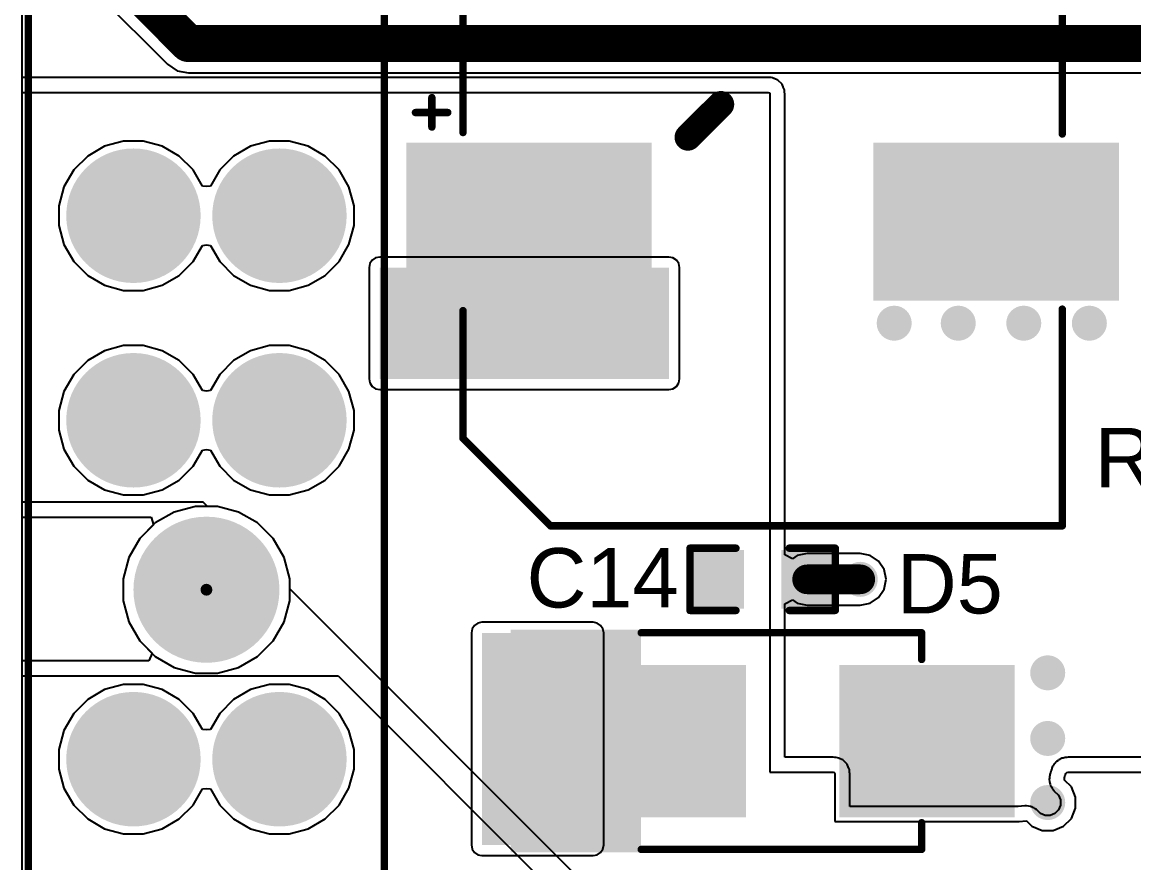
# Model space of a CAD drawing. Header units: millimetres. Extents: x 0.2 to 61.8, y 0.1 to 56.6.
# Drawn here: x 0.15 to 19.19, y 11.86 to 26.25 of the extents above; entities that cross this region are included whole.
import ezdxf

# ---------------------------------------------------------------- set-up
doc = ezdxf.new("R2010")
doc.units = ezdxf.units.MM
for name, color, linetype in [('BottomLayer', 5, 'Continuous'), ('BottomSolder', 6, 'Continuous'), ('MultiLayer', 9, 'Continuous'), ('PadHoleLayer', 156, 'Continuous'), ('TopLayer', 1, 'Continuous'), ('TopOverlay', 2, 'Continuous'), ('TopPaste', 8, 'Continuous'), ('TopSolder', 216, 'Continuous'), ('ViaHoleLayer', 16, 'Continuous')]:
    doc.layers.add(name, color=color, linetype=linetype)
doc.styles.add('Arial', font='', dxfattribs={"height": 0.2})
doc.styles.get('Arial').set_extended_font_data('Arial')

# ---------------------------------------------------------------- blocks, each defined once
blk = doc.blocks.new('178_6165_0002_37')
at = {"layer": 'BottomLayer'}
blk.add_hatch(color=5, dxfattribs=at).paths.add_polyline_path([(-7.5, 2.35), (-5.3, 2.35), (-5.3, 0.15), (-7.5, 0.15)])
h = blk.add_hatch(color=5, dxfattribs=at)
edge = h.paths.add_edge_path()
edge.add_arc((-2.9, 1.25), 1.1, 0, 360)
h = blk.add_hatch(color=5, dxfattribs=at)
edge = h.paths.add_edge_path()
edge.add_arc((2.9, 1.25), 1.1, 0, 360)
h = blk.add_hatch(color=5, dxfattribs=at)
edge = h.paths.add_edge_path()
edge.add_arc((6.4, 1.25), 1.1, 0, 360)
h = blk.add_hatch(color=5, dxfattribs=at)
edge = h.paths.add_edge_path()
edge.add_arc((-6.4, -1.25), 1.1, 0, 360)
h = blk.add_hatch(color=5, dxfattribs=at)
edge = h.paths.add_edge_path()
edge.add_arc((-2.9, -1.25), 1.1, 0, 360)
h = blk.add_hatch(color=5, dxfattribs=at)
edge = h.paths.add_edge_path()
edge.add_arc((2.9, -1.25), 1.1, 0, 360)
h = blk.add_hatch(color=5, dxfattribs=at)
edge = h.paths.add_edge_path()
edge.add_arc((6.4, -1.25), 1.1, 0, 360)
at = {"layer": 'BottomSolder'}
blk.add_hatch(color=6, dxfattribs=at).paths.add_polyline_path([(-7.551, 2.401), (-5.249, 2.401), (-5.249, 0.099), (-7.551, 0.099)])
h = blk.add_hatch(color=6, dxfattribs=at)
edge = h.paths.add_edge_path()
edge.add_arc((-2.9, 1.25), 1.151, 0, 360)
h = blk.add_hatch(color=6, dxfattribs=at)
edge = h.paths.add_edge_path()
edge.add_arc((2.9, 1.25), 1.151, 0, 360)
h = blk.add_hatch(color=6, dxfattribs=at)
edge = h.paths.add_edge_path()
edge.add_arc((6.4, 1.25), 1.151, 0, 360)
h = blk.add_hatch(color=6, dxfattribs=at)
edge = h.paths.add_edge_path()
edge.add_arc((0, 0), 0.102, 0, 360)
h = blk.add_hatch(color=6, dxfattribs=at)
edge = h.paths.add_edge_path()
edge.add_arc((-6.4, -1.25), 1.151, 0, 360)
h = blk.add_hatch(color=6, dxfattribs=at)
edge = h.paths.add_edge_path()
edge.add_arc((-2.9, -1.25), 1.151, 0, 360)
h = blk.add_hatch(color=6, dxfattribs=at)
edge = h.paths.add_edge_path()
edge.add_arc((2.9, -1.25), 1.151, 0, 360)
h = blk.add_hatch(color=6, dxfattribs=at)
edge = h.paths.add_edge_path()
edge.add_arc((6.4, -1.25), 1.151, 0, 360)
at = {"layer": 'MultiLayer'}
blk.add_hatch(color=9, dxfattribs=at).paths.add_polyline_path([(-7.5, 2.35), (-5.3, 2.35), (-5.3, 0.15), (-7.5, 0.15)])
h = blk.add_hatch(color=9, dxfattribs=at)
edge = h.paths.add_edge_path()
edge.add_arc((-2.9, 1.25), 1.1, 0, 360)
h = blk.add_hatch(color=9, dxfattribs=at)
edge = h.paths.add_edge_path()
edge.add_arc((2.9, 1.25), 1.1, 0, 360)
h = blk.add_hatch(color=9, dxfattribs=at)
edge = h.paths.add_edge_path()
edge.add_arc((6.4, 1.25), 1.1, 0, 360)
h = blk.add_hatch(color=9, dxfattribs=at)
edge = h.paths.add_edge_path()
edge.add_arc((-6.4, -1.25), 1.1, 0, 360)
h = blk.add_hatch(color=9, dxfattribs=at)
edge = h.paths.add_edge_path()
edge.add_arc((-2.9, -1.25), 1.1, 0, 360)
h = blk.add_hatch(color=9, dxfattribs=at)
edge = h.paths.add_edge_path()
edge.add_arc((2.9, -1.25), 1.1, 0, 360)
h = blk.add_hatch(color=9, dxfattribs=at)
edge = h.paths.add_edge_path()
edge.add_arc((6.4, -1.25), 1.1, 0, 360)
at = {"layer": 'PadHoleLayer'}
h = blk.add_hatch(color=156, dxfattribs=at)
edge = h.paths.add_edge_path()
edge.add_arc((-6.4, 1.25), 0.75, 0, 360)
h = blk.add_hatch(color=156, dxfattribs=at)
edge = h.paths.add_edge_path()
edge.add_arc((-2.9, 1.25), 0.75, 0, 360)
h = blk.add_hatch(color=156, dxfattribs=at)
edge = h.paths.add_edge_path()
edge.add_arc((2.9, 1.25), 0.75, 0, 360)
h = blk.add_hatch(color=156, dxfattribs=at)
edge = h.paths.add_edge_path()
edge.add_arc((6.4, 1.25), 0.75, 0, 360)
h = blk.add_hatch(color=156, dxfattribs=at)
edge = h.paths.add_edge_path()
edge.add_arc((0, 0), 1.25, 0, 360)
h = blk.add_hatch(color=156, dxfattribs=at)
edge = h.paths.add_edge_path()
edge.add_arc((-6.4, -1.25), 0.75, 0, 360)
h = blk.add_hatch(color=156, dxfattribs=at)
edge = h.paths.add_edge_path()
edge.add_arc((-2.9, -1.25), 0.75, 0, 360)
h = blk.add_hatch(color=156, dxfattribs=at)
edge = h.paths.add_edge_path()
edge.add_arc((2.9, -1.25), 0.75, 0, 360)
h = blk.add_hatch(color=156, dxfattribs=at)
edge = h.paths.add_edge_path()
edge.add_arc((6.4, -1.25), 0.75, 0, 360)
at = {"layer": 'TopLayer'}
blk.add_hatch(color=1, dxfattribs=at).paths.add_polyline_path([(-7.5, 2.35), (-5.3, 2.35), (-5.3, 0.15), (-7.5, 0.15)])
h = blk.add_hatch(color=1, dxfattribs=at)
edge = h.paths.add_edge_path()
edge.add_arc((-2.9, 1.25), 1.1, 0, 360)
h = blk.add_hatch(color=1, dxfattribs=at)
edge = h.paths.add_edge_path()
edge.add_arc((2.9, 1.25), 1.1, 0, 360)
h = blk.add_hatch(color=1, dxfattribs=at)
edge = h.paths.add_edge_path()
edge.add_arc((6.4, 1.25), 1.1, 0, 360)
h = blk.add_hatch(color=1, dxfattribs=at)
edge = h.paths.add_edge_path()
edge.add_arc((-6.4, -1.25), 1.1, 0, 360)
h = blk.add_hatch(color=1, dxfattribs=at)
edge = h.paths.add_edge_path()
edge.add_arc((-2.9, -1.25), 1.1, 0, 360)
h = blk.add_hatch(color=1, dxfattribs=at)
edge = h.paths.add_edge_path()
edge.add_arc((2.9, -1.25), 1.1, 0, 360)
h = blk.add_hatch(color=1, dxfattribs=at)
edge = h.paths.add_edge_path()
edge.add_arc((6.4, -1.25), 1.1, 0, 360)
at = {"layer": 'TopSolder'}
blk.add_hatch(color=216, dxfattribs=at).paths.add_polyline_path([(-7.551, 2.401), (-5.249, 2.401), (-5.249, 0.099), (-7.551, 0.099)])
h = blk.add_hatch(color=216, dxfattribs=at)
edge = h.paths.add_edge_path()
edge.add_arc((-2.9, 1.25), 1.151, 0, 360)
h = blk.add_hatch(color=216, dxfattribs=at)
edge = h.paths.add_edge_path()
edge.add_arc((2.9, 1.25), 1.151, 0, 360)
h = blk.add_hatch(color=216, dxfattribs=at)
edge = h.paths.add_edge_path()
edge.add_arc((6.4, 1.25), 1.151, 0, 360)
h = blk.add_hatch(color=216, dxfattribs=at)
edge = h.paths.add_edge_path()
edge.add_arc((0, 0), 0.102, 0, 360)
h = blk.add_hatch(color=216, dxfattribs=at)
edge = h.paths.add_edge_path()
edge.add_arc((-6.4, -1.25), 1.151, 0, 360)
h = blk.add_hatch(color=216, dxfattribs=at)
edge = h.paths.add_edge_path()
edge.add_arc((-2.9, -1.25), 1.151, 0, 360)
h = blk.add_hatch(color=216, dxfattribs=at)
edge = h.paths.add_edge_path()
edge.add_arc((2.9, -1.25), 1.151, 0, 360)
h = blk.add_hatch(color=216, dxfattribs=at)
edge = h.paths.add_edge_path()
edge.add_arc((6.4, -1.25), 1.151, 0, 360)
at = {"layer": 'TopOverlay', "const_width": 0.127}
for points in [[(-10.033, 3.048), (-10.033, -3.048)], [(-10.033, 3.048), (10.033, 3.048)], [(10.033, 3.048), (10.033, -3.048)], [(-10.033, -3.048), (10.033, -3.048)]]:
    blk.add_lwpolyline(points, dxfattribs=at)
at = {"layer": 'TopOverlay', "const_width": 0.0635}
for points in [[(-10.065, 3.048, 1), (-10.001, 3.048, 1)], [(-10.065, 3.048, 1), (-10.001, 3.048, 1)], [(10.001, 3.048, 1), (10.065, 3.048, 1)], [(10.001, 3.048, 1), (10.065, 3.048, 1)], [(-10.065, -3.048, 1), (-10.001, -3.048, 1)], [(-10.065, -3.048, 1), (-10.001, -3.048, 1)], [(10.001, -3.048, 1), (10.065, -3.048, 1)], [(10.001, -3.048, 1), (10.065, -3.048, 1)]]:
    blk.add_lwpolyline(points, format="xyb", close=True, dxfattribs=at)
at = {"layer": 'TopOverlay'}
blk.add_text('1', height=0.8, dxfattribs=at).set_placement((-8.128, 1.041))
blk = doc.blocks.new('SMB__42')
at = {"layer": 'TopLayer'}
for points in [[(-3.7, -1.2), (-3.7, 1.2), (-0.9, 1.2), (-0.9, -1.2)], [(0.9, -1.2), (0.9, 1.2), (3.7, 1.2), (3.7, -1.2)]]:
    blk.add_hatch(color=1, dxfattribs=at).paths.add_polyline_path(points)
at = {"layer": 'TopOverlay'}
for points in [[(2.593, 1.245), (4.828, 1.245), (4.828, 1.905), (2.593, 1.905)], [(3.736, -1.651), (4.828, -1.651), (4.828, 1.346), (3.736, 1.346)], [(2.593, -1.905), (4.828, -1.905), (4.828, -1.245), (2.593, -1.245)]]:
    blk.add_hatch(color=2, dxfattribs=at).paths.add_polyline_path(points)
at = {"layer": 'TopPaste'}
for points in [[(-3.7, -1.2), (-3.7, 1.2), (-0.9, 1.2), (-0.9, -1.2)], [(0.9, -1.2), (0.9, 1.2), (3.7, 1.2), (3.7, -1.2)]]:
    blk.add_hatch(color=8, dxfattribs=at).paths.add_polyline_path(points)
at = {"layer": 'TopSolder'}
for points in [[(-3.802, -1.302), (-3.802, 1.302), (-0.798, 1.302), (-0.798, -1.302)], [(0.798, -1.302), (0.798, 1.302), (3.802, 1.302), (3.802, -1.302)]]:
    blk.add_hatch(color=216, dxfattribs=at).paths.add_polyline_path(points)
at = {"layer": 'TopOverlay', "const_width": 0.127}
for points in [[(-2.21, 1.854), (-2.21, 1.397)], [(2.591, 1.854), (-2.21, 1.854)], [(-2.21, -1.397), (-2.21, -1.854)], [(2.591, -1.854), (-2.21, -1.854)]]:
    blk.add_lwpolyline(points, dxfattribs=at)
at = {"layer": 'TopOverlay', "const_width": 0.0635}
for points in [[(-2.242, 1.854, 1), (-2.178, 1.854, 1)], [(-2.242, 1.854, 1), (-2.178, 1.854, 1)], [(2.559, 1.854, 1), (2.623, 1.854, 1)], [(-2.242, 1.397, 1), (-2.178, 1.397, 1)], [(-2.242, -1.397, 1), (-2.178, -1.397, 1)], [(-2.242, -1.854, 1), (-2.178, -1.854, 1)], [(-2.242, -1.854, 1), (-2.178, -1.854, 1)], [(2.559, -1.854, 1), (2.623, -1.854, 1)]]:
    blk.add_lwpolyline(points, format="xyb", close=True, dxfattribs=at)
blk = doc.blocks.new('C___0603_47')
at = {"layer": 'TopLayer'}
for points in [[(-0.381, 0.445), (-0.381, -0.445), (-1.143, -0.445), (-1.143, 0.445)], [(1.143, 0.445), (1.143, -0.445), (0.381, -0.445), (0.381, 0.445)]]:
    blk.add_hatch(color=1, dxfattribs=at).paths.add_polyline_path(points)
at = {"layer": 'TopPaste'}
for points in [[(-0.381, 0.445), (-0.381, -0.445), (-1.143, -0.445), (-1.143, 0.445)], [(1.143, 0.445), (1.143, -0.445), (0.381, -0.445), (0.381, 0.445)]]:
    blk.add_hatch(color=8, dxfattribs=at).paths.add_polyline_path(points)
at = {"layer": 'TopSolder'}
for points in [[(-0.321, 0.504), (-0.321, -0.504), (-1.203, -0.504), (-1.203, 0.504)], [(1.203, 0.504), (1.203, -0.504), (0.321, -0.504), (0.321, 0.504)]]:
    blk.add_hatch(color=216, dxfattribs=at).paths.add_polyline_path(points)
at = {"layer": 'TopOverlay', "const_width": 0.127}
for points in [[(-0.457, 0.533), (-1.245, 0.533)], [(-1.245, 0.533), (-1.245, -0.533)], [(1.245, 0.533), (0.457, 0.533)], [(1.245, 0.533), (1.245, -0.533)], [(-0.457, -0.533), (-1.245, -0.533)], [(1.245, -0.533), (0.457, -0.533)]]:
    blk.add_lwpolyline(points, dxfattribs=at)
at = {"layer": 'TopOverlay', "const_width": 0.0635}
for points in [[(-1.276, 0.533, 1), (-1.213, 0.533, 1)], [(-1.276, 0.533, 1), (-1.213, 0.533, 1)], [(-0.489, 0.533, 1), (-0.425, 0.533, 1)], [(0.425, 0.533, 1), (0.489, 0.533, 1)], [(1.213, 0.533, 1), (1.276, 0.533, 1)], [(1.213, 0.533, 1), (1.276, 0.533, 1)], [(-1.276, -0.533, 1), (-1.213, -0.533, 1)], [(-1.276, -0.533, 1), (-1.213, -0.533, 1)], [(-0.489, -0.533, 1), (-0.425, -0.533, 1)], [(0.425, -0.533, 1), (0.489, -0.533, 1)], [(1.213, -0.533, 1), (1.276, -0.533, 1)], [(1.213, -0.533, 1), (1.276, -0.533, 1)]]:
    blk.add_lwpolyline(points, format="xyb", close=True, dxfattribs=at)
blk = doc.blocks.new('UCD_220_F_10__D___48')
at = {"layer": 'TopLayer'}
for points in [[(-6, 1.25), (-2, 1.25), (-2, -1.25), (-6, -1.25)], [(2, 1.25), (6, 1.25), (6, -1.25), (2, -1.25)]]:
    blk.add_hatch(color=1, dxfattribs=at).paths.add_polyline_path(points)
at = {"layer": 'TopPaste'}
for points in [[(-6, 1.25), (-2, 1.25), (-2, -1.25), (-6, -1.25)], [(2, 1.25), (6, 1.25), (6, -1.25), (2, -1.25)]]:
    blk.add_hatch(color=8, dxfattribs=at).paths.add_polyline_path(points)
at = {"layer": 'TopSolder'}
for points in [[(-6.102, 1.352), (-1.898, 1.352), (-1.898, -1.352), (-6.102, -1.352)], [(1.898, 1.352), (6.102, 1.352), (6.102, -1.352), (1.898, -1.352)]]:
    blk.add_hatch(color=216, dxfattribs=at).paths.add_polyline_path(points)
at = {"layer": 'TopOverlay', "const_width": 0.127}
for points in [[(-5.131, 3.708), (-3.632, 5.207)], [(-3.632, 5.207), (5.131, 5.207)], [(5.131, 1.499), (5.131, 5.207)], [(-5.131, 1.524), (-5.131, 3.708)], [(-5.664, 1.618), (-5.664, 2.121)], [(-5.946, 1.866), (-5.392, 1.866)], [(-5.131, -3.708), (-5.131, -1.524)], [(5.131, -5.207), (5.131, -1.499)], [(-5.131, -3.708), (-3.632, -5.207)], [(-3.632, -5.207), (5.131, -5.207)]]:
    blk.add_lwpolyline(points, dxfattribs=at)
at = {"layer": 'TopOverlay', "const_width": 0.0635}
for points in [[(-3.664, 5.207, 1), (-3.6, 5.207, 1)], [(-3.664, 5.207, 1), (-3.6, 5.207, 1)], [(5.099, 5.207, 1), (5.163, 5.207, 1)], [(5.099, 5.207, 1), (5.163, 5.207, 1)], [(-5.163, 3.708, 1), (-5.099, 3.708, 1)], [(-5.163, 3.708, 1), (-5.099, 3.708, 1)], [(-5.696, 2.121, 1), (-5.632, 2.121, 1)], [(-5.977, 1.866, 1), (-5.914, 1.866, 1)], [(-5.424, 1.866, 1), (-5.36, 1.866, 1)], [(-5.696, 1.618, 1), (-5.632, 1.618, 1)], [(-5.163, 1.524, 1), (-5.099, 1.524, 1)], [(5.099, 1.499, 1), (5.163, 1.499, 1)], [(-5.163, -1.524, 1), (-5.099, -1.524, 1)], [(5.099, -1.499, 1), (5.163, -1.499, 1)], [(-5.163, -3.708, 1), (-5.099, -3.708, 1)], [(-5.163, -3.708, 1), (-5.099, -3.708, 1)], [(-3.664, -5.207, 1), (-3.6, -5.207, 1)], [(-3.664, -5.207, 1), (-3.6, -5.207, 1)], [(5.099, -5.207, 1), (5.163, -5.207, 1)], [(5.099, -5.207, 1), (5.163, -5.207, 1)]]:
    blk.add_lwpolyline(points, format="xyb", close=True, dxfattribs=at)

msp = doc.modelspace()

# ---------------------------------------------------------------- hatches: boundary and pattern name
at = {"layer": 'BottomLayer'}
for points in [[(6.274, 20.142), (11.227, 20.142), (11.227, 22.047), (6.274, 22.047)], [(9.929, 12.167), (9.929, 15.797), (8.024, 15.797), (8.024, 12.167)]]:
    msp.add_hatch(color=5, dxfattribs=at).paths.add_polyline_path(points)
h = msp.add_hatch(color=5, dxfattribs=at)
edge = h.paths.add_edge_path()
edge.add_arc((7.084, 21.096), 0.3, 0, 360)
h = msp.add_hatch(color=5, dxfattribs=at)
edge = h.paths.add_edge_path()
edge.add_arc((8.181, 21.096), 0.3, 0, 360)
h = msp.add_hatch(color=5, dxfattribs=at)
edge = h.paths.add_edge_path()
edge.add_arc((9.303, 21.096), 0.3, 0, 360)
h = msp.add_hatch(color=5, dxfattribs=at)
edge = h.paths.add_edge_path()
edge.add_arc((10.426, 21.096), 0.3, 0, 360)
h = msp.add_hatch(color=5, dxfattribs=at)
edge = h.paths.add_edge_path()
edge.add_arc((15.084, 21.096), 0.3, 0, 360)
h = msp.add_hatch(color=5, dxfattribs=at)
edge = h.paths.add_edge_path()
edge.add_arc((16.181, 21.096), 0.3, 0, 360)
h = msp.add_hatch(color=5, dxfattribs=at)
edge = h.paths.add_edge_path()
edge.add_arc((17.303, 21.096), 0.3, 0, 360)
h = msp.add_hatch(color=5, dxfattribs=at)
edge = h.paths.add_edge_path()
edge.add_arc((18.426, 21.096), 0.3, 0, 360)
h = msp.add_hatch(color=5, dxfattribs=at)
edge = h.paths.add_edge_path()
edge.add_arc((14.503, 16.713), 0.3, 0, 360)
h = msp.add_hatch(color=5, dxfattribs=at)
edge = h.paths.add_edge_path()
edge.add_arc((8.975, 14.996), 0.3, 0, 360)
h = msp.add_hatch(color=5, dxfattribs=at)
edge = h.paths.add_edge_path()
edge.add_arc((17.713, 15.113), 0.3, 0, 360)
h = msp.add_hatch(color=5, dxfattribs=at)
edge = h.paths.add_edge_path()
edge.add_arc((17.713, 13.99), 0.3, 0, 360)
h = msp.add_hatch(color=5, dxfattribs=at)
edge = h.paths.add_edge_path()
edge.add_arc((8.975, 13.899), 0.3, 0, 360)
h = msp.add_hatch(color=5, dxfattribs=at)
edge = h.paths.add_edge_path()
edge.add_arc((17.713, 12.893), 0.3, 0, 360)
h = msp.add_hatch(color=5, dxfattribs=at)
edge = h.paths.add_edge_path()
edge.add_arc((8.975, 12.776), 0.3, 0, 360)
at = {"layer": 'BottomSolder'}
h = msp.add_hatch(color=6, dxfattribs=at)
edge = h.paths.add_edge_path()
edge.add_arc((7.084, 21.096), 0.252, 0, 360)
h = msp.add_hatch(color=6, dxfattribs=at)
edge = h.paths.add_edge_path()
edge.add_arc((8.181, 21.096), 0.252, 0, 360)
h = msp.add_hatch(color=6, dxfattribs=at)
edge = h.paths.add_edge_path()
edge.add_arc((9.303, 21.096), 0.252, 0, 360)
h = msp.add_hatch(color=6, dxfattribs=at)
edge = h.paths.add_edge_path()
edge.add_arc((10.426, 21.096), 0.252, 0, 360)
h = msp.add_hatch(color=6, dxfattribs=at)
edge = h.paths.add_edge_path()
edge.add_arc((15.084, 21.096), 0.252, 0, 360)
h = msp.add_hatch(color=6, dxfattribs=at)
edge = h.paths.add_edge_path()
edge.add_arc((16.181, 21.096), 0.252, 0, 360)
h = msp.add_hatch(color=6, dxfattribs=at)
edge = h.paths.add_edge_path()
edge.add_arc((17.303, 21.096), 0.252, 0, 360)
h = msp.add_hatch(color=6, dxfattribs=at)
edge = h.paths.add_edge_path()
edge.add_arc((18.426, 21.096), 0.252, 0, 360)
h = msp.add_hatch(color=6, dxfattribs=at)
edge = h.paths.add_edge_path()
edge.add_arc((14.503, 16.713), 0.15, 0, 360)
h = msp.add_hatch(color=6, dxfattribs=at)
edge = h.paths.add_edge_path()
edge.add_arc((8.975, 14.996), 0.252, 0, 360)
h = msp.add_hatch(color=6, dxfattribs=at)
edge = h.paths.add_edge_path()
edge.add_arc((17.713, 15.113), 0.252, 0, 360)
h = msp.add_hatch(color=6, dxfattribs=at)
edge = h.paths.add_edge_path()
edge.add_arc((8.975, 13.899), 0.252, 0, 360)
h = msp.add_hatch(color=6, dxfattribs=at)
edge = h.paths.add_edge_path()
edge.add_arc((17.713, 13.99), 0.252, 0, 360)
h = msp.add_hatch(color=6, dxfattribs=at)
edge = h.paths.add_edge_path()
edge.add_arc((17.713, 12.893), 0.252, 0, 360)
h = msp.add_hatch(color=6, dxfattribs=at)
edge = h.paths.add_edge_path()
edge.add_arc((8.975, 12.776), 0.252, 0, 360)
at = {"layer": 'TopLayer'}
h = msp.add_hatch(color=1, dxfattribs=at)
edge = h.paths.add_edge_path()
edge.add_arc((7.084, 21.096), 0.3, 0, 360)
h = msp.add_hatch(color=1, dxfattribs=at)
edge = h.paths.add_edge_path()
edge.add_arc((8.181, 21.096), 0.3, 0, 360)
h = msp.add_hatch(color=1, dxfattribs=at)
edge = h.paths.add_edge_path()
edge.add_arc((9.303, 21.096), 0.3, 0, 360)
h = msp.add_hatch(color=1, dxfattribs=at)
edge = h.paths.add_edge_path()
edge.add_arc((10.426, 21.096), 0.3, 0, 360)
h = msp.add_hatch(color=1, dxfattribs=at)
edge = h.paths.add_edge_path()
edge.add_arc((15.084, 21.096), 0.3, 0, 360)
h = msp.add_hatch(color=1, dxfattribs=at)
edge = h.paths.add_edge_path()
edge.add_arc((16.181, 21.096), 0.3, 0, 360)
h = msp.add_hatch(color=1, dxfattribs=at)
edge = h.paths.add_edge_path()
edge.add_arc((17.303, 21.096), 0.3, 0, 360)
h = msp.add_hatch(color=1, dxfattribs=at)
edge = h.paths.add_edge_path()
edge.add_arc((18.426, 21.096), 0.3, 0, 360)
h = msp.add_hatch(color=1, dxfattribs=at)
edge = h.paths.add_edge_path()
edge.add_arc((14.503, 16.713), 0.3, 0, 360)
h = msp.add_hatch(color=1, dxfattribs=at)
edge = h.paths.add_edge_path()
edge.add_arc((8.975, 14.996), 0.3, 0, 360)
h = msp.add_hatch(color=1, dxfattribs=at)
edge = h.paths.add_edge_path()
edge.add_arc((17.713, 15.113), 0.3, 0, 360)
h = msp.add_hatch(color=1, dxfattribs=at)
edge = h.paths.add_edge_path()
edge.add_arc((17.713, 13.99), 0.3, 0, 360)
h = msp.add_hatch(color=1, dxfattribs=at)
edge = h.paths.add_edge_path()
edge.add_arc((8.975, 13.899), 0.3, 0, 360)
h = msp.add_hatch(color=1, dxfattribs=at)
edge = h.paths.add_edge_path()
edge.add_arc((17.713, 12.893), 0.3, 0, 360)
h = msp.add_hatch(color=1, dxfattribs=at)
edge = h.paths.add_edge_path()
edge.add_arc((8.975, 12.776), 0.3, 0, 360)
at = {"layer": 'TopSolder'}
h = msp.add_hatch(color=216, dxfattribs=at)
edge = h.paths.add_edge_path()
edge.add_arc((7.084, 21.096), 0.252, 0, 360)
h = msp.add_hatch(color=216, dxfattribs=at)
edge = h.paths.add_edge_path()
edge.add_arc((8.181, 21.096), 0.252, 0, 360)
h = msp.add_hatch(color=216, dxfattribs=at)
edge = h.paths.add_edge_path()
edge.add_arc((9.303, 21.096), 0.252, 0, 360)
h = msp.add_hatch(color=216, dxfattribs=at)
edge = h.paths.add_edge_path()
edge.add_arc((10.426, 21.096), 0.252, 0, 360)
h = msp.add_hatch(color=216, dxfattribs=at)
edge = h.paths.add_edge_path()
edge.add_arc((15.084, 21.096), 0.252, 0, 360)
h = msp.add_hatch(color=216, dxfattribs=at)
edge = h.paths.add_edge_path()
edge.add_arc((16.181, 21.096), 0.252, 0, 360)
h = msp.add_hatch(color=216, dxfattribs=at)
edge = h.paths.add_edge_path()
edge.add_arc((17.303, 21.096), 0.252, 0, 360)
h = msp.add_hatch(color=216, dxfattribs=at)
edge = h.paths.add_edge_path()
edge.add_arc((18.426, 21.096), 0.252, 0, 360)
h = msp.add_hatch(color=216, dxfattribs=at)
edge = h.paths.add_edge_path()
edge.add_arc((14.503, 16.713), 0.15, 0, 360)
h = msp.add_hatch(color=216, dxfattribs=at)
edge = h.paths.add_edge_path()
edge.add_arc((8.975, 14.996), 0.252, 0, 360)
h = msp.add_hatch(color=216, dxfattribs=at)
edge = h.paths.add_edge_path()
edge.add_arc((17.713, 15.113), 0.252, 0, 360)
h = msp.add_hatch(color=216, dxfattribs=at)
edge = h.paths.add_edge_path()
edge.add_arc((8.975, 13.899), 0.252, 0, 360)
h = msp.add_hatch(color=216, dxfattribs=at)
edge = h.paths.add_edge_path()
edge.add_arc((17.713, 13.99), 0.252, 0, 360)
h = msp.add_hatch(color=216, dxfattribs=at)
edge = h.paths.add_edge_path()
edge.add_arc((17.713, 12.893), 0.252, 0, 360)
h = msp.add_hatch(color=216, dxfattribs=at)
edge = h.paths.add_edge_path()
edge.add_arc((8.975, 12.776), 0.252, 0, 360)
at = {"layer": 'ViaHoleLayer'}
h = msp.add_hatch(color=16, dxfattribs=at)
edge = h.paths.add_edge_path()
edge.add_arc((7.084, 21.096), 0.15, 0, 360)
h = msp.add_hatch(color=16, dxfattribs=at)
edge = h.paths.add_edge_path()
edge.add_arc((8.181, 21.096), 0.15, 0, 360)
h = msp.add_hatch(color=16, dxfattribs=at)
edge = h.paths.add_edge_path()
edge.add_arc((9.303, 21.096), 0.15, 0, 360)
h = msp.add_hatch(color=16, dxfattribs=at)
edge = h.paths.add_edge_path()
edge.add_arc((10.426, 21.096), 0.15, 0, 360)
h = msp.add_hatch(color=16, dxfattribs=at)
edge = h.paths.add_edge_path()
edge.add_arc((15.084, 21.096), 0.15, 0, 360)
h = msp.add_hatch(color=16, dxfattribs=at)
edge = h.paths.add_edge_path()
edge.add_arc((16.181, 21.096), 0.15, 0, 360)
h = msp.add_hatch(color=16, dxfattribs=at)
edge = h.paths.add_edge_path()
edge.add_arc((17.303, 21.096), 0.15, 0, 360)
h = msp.add_hatch(color=16, dxfattribs=at)
edge = h.paths.add_edge_path()
edge.add_arc((18.426, 21.096), 0.15, 0, 360)
h = msp.add_hatch(color=16, dxfattribs=at)
edge = h.paths.add_edge_path()
edge.add_arc((14.503, 16.713), 0.15, 0, 360)
h = msp.add_hatch(color=16, dxfattribs=at)
edge = h.paths.add_edge_path()
edge.add_arc((17.713, 15.113), 0.15, 0, 360)
h = msp.add_hatch(color=16, dxfattribs=at)
edge = h.paths.add_edge_path()
edge.add_arc((8.975, 14.996), 0.15, 0, 360)
h = msp.add_hatch(color=16, dxfattribs=at)
edge = h.paths.add_edge_path()
edge.add_arc((17.713, 13.99), 0.15, 0, 360)
h = msp.add_hatch(color=16, dxfattribs=at)
edge = h.paths.add_edge_path()
edge.add_arc((8.975, 13.899), 0.15, 0, 360)
h = msp.add_hatch(color=16, dxfattribs=at)
edge = h.paths.add_edge_path()
edge.add_arc((17.713, 12.893), 0.15, 0, 360)
h = msp.add_hatch(color=16, dxfattribs=at)
edge = h.paths.add_edge_path()
edge.add_arc((8.975, 12.776), 0.15, 0, 360)

# ---------------------------------------------------------------- linework, layer by layer
at = {"layer": 'BottomLayer'}
for p, q in [((0.152, 0.127), (0.152, 27.834)), ((0.279, 27.886), (2.64, 25.526)), ((2.64, 25.526), (2.804, 25.416)), ((2.804, 25.416), (2.997, 25.378)), ((2.997, 25.378), (28.772, 25.378)), ((1.889, 24.212), (1.564, 24.125)), ((2.226, 24.212), (1.889, 24.212)), ((2.551, 24.125), (2.226, 24.212)), ((4.389, 24.212), (4.064, 24.125)), ((4.726, 24.212), (4.389, 24.212)), ((5.051, 24.125), (4.726, 24.212)), ((1.564, 24.125), (1.273, 23.957)), ((2.842, 23.957), (2.551, 24.125)), ((4.064, 24.125), (3.773, 23.957)), ((5.342, 23.957), (5.051, 24.125)), ((1.273, 23.957), (1.035, 23.719)), ((3.08, 23.719), (2.842, 23.957)), ((3.773, 23.957), (3.535, 23.719)), ((5.58, 23.719), (5.342, 23.957)), ((1.035, 23.719), (0.867, 23.428)), ((3.239, 23.443), (3.08, 23.719)), ((3.535, 23.719), (3.376, 23.443)), ((5.748, 23.428), (5.58, 23.719)), ((0.867, 23.428), (0.78, 23.103)), ((3.307, 23.434), (3.239, 23.443)), ((3.376, 23.443), (3.307, 23.434)), ((5.835, 23.103), (5.748, 23.428)), ((0.78, 23.103), (0.78, 22.766)), ((5.835, 22.766), (5.835, 23.103)), ((0.78, 22.766), (0.867, 22.441)), ((5.748, 22.441), (5.835, 22.766)), ((0.867, 22.441), (1.035, 22.15)), ((3.08, 22.15), (3.239, 22.426)), ((3.239, 22.426), (3.307, 22.435)), ((3.307, 22.435), (3.376, 22.426)), ((3.376, 22.426), (3.535, 22.15)), ((5.58, 22.15), (5.748, 22.441)), ((1.035, 22.15), (1.273, 21.912)), ((2.842, 21.912), (3.08, 22.15)), ((3.535, 22.15), (3.773, 21.912)), ((5.342, 21.912), (5.58, 22.15)), ((6.106, 22.117), (6.093, 22.047)), ((6.146, 22.175), (6.106, 22.117)), ((6.204, 22.215), (6.146, 22.175)), ((6.274, 22.228), (6.204, 22.215)), ((11.227, 22.228), (6.274, 22.228)), ((11.296, 22.215), (11.227, 22.228)), ((11.355, 22.175), (11.296, 22.215)), ((11.394, 22.117), (11.355, 22.175)), ((11.408, 22.047), (11.394, 22.117)), ((1.273, 21.912), (1.564, 21.744)), ((2.551, 21.744), (2.842, 21.912)), ((3.773, 21.912), (4.064, 21.744)), ((5.051, 21.744), (5.342, 21.912)), ((6.093, 22.047), (6.093, 20.142)), ((11.408, 20.142), (11.408, 22.047)), ((1.564, 21.744), (1.889, 21.657)), ((2.226, 21.657), (2.551, 21.744)), ((4.064, 21.744), (4.389, 21.657)), ((4.726, 21.657), (5.051, 21.744)), ((1.889, 21.657), (2.226, 21.657)), ((4.389, 21.657), (4.726, 21.657)), ((1.564, 20.625), (1.273, 20.457)), ((1.889, 20.712), (1.564, 20.625)), ((2.226, 20.712), (1.889, 20.712)), ((2.551, 20.625), (2.226, 20.712)), ((2.842, 20.457), (2.551, 20.625)), ((4.064, 20.625), (3.773, 20.457)), ((4.389, 20.712), (4.064, 20.625)), ((4.726, 20.712), (4.389, 20.712)), ((5.051, 20.625), (4.726, 20.712)), ((5.342, 20.457), (5.051, 20.625)), ((1.273, 20.457), (1.035, 20.219)), ((3.08, 20.219), (2.842, 20.457)), ((3.773, 20.457), (3.535, 20.219)), ((5.58, 20.219), (5.342, 20.457)), ((1.035, 20.219), (0.867, 19.928)), ((3.239, 19.943), (3.08, 20.219)), ((3.535, 20.219), (3.376, 19.943)), ((5.748, 19.928), (5.58, 20.219)), ((6.093, 20.142), (6.106, 20.073)), ((6.106, 20.073), (6.146, 20.014)), ((6.146, 20.014), (6.204, 19.975)), ((11.296, 19.975), (11.355, 20.014)), ((11.355, 20.014), (11.394, 20.073)), ((11.394, 20.073), (11.408, 20.142)), ((0.867, 19.928), (0.78, 19.603)), ((3.307, 19.934), (3.239, 19.943)), ((3.376, 19.943), (3.307, 19.934)), ((5.835, 19.603), (5.748, 19.928)), ((6.204, 19.975), (6.274, 19.961)), ((6.274, 19.961), (11.227, 19.961)), ((11.227, 19.961), (11.296, 19.975)), ((0.78, 19.603), (0.78, 19.266)), ((5.835, 19.266), (5.835, 19.603)), ((0.78, 19.266), (0.867, 18.941)), ((5.748, 18.941), (5.835, 19.266)), ((0.867, 18.941), (1.035, 18.65)), ((3.08, 18.65), (3.239, 18.926)), ((3.239, 18.926), (3.307, 18.935)), ((3.307, 18.935), (3.376, 18.926)), ((3.376, 18.926), (3.535, 18.65)), ((5.58, 18.65), (5.748, 18.941)), ((1.035, 18.65), (1.273, 18.412)), ((2.842, 18.412), (3.08, 18.65)), ((3.535, 18.65), (3.773, 18.412)), ((5.342, 18.412), (5.58, 18.65)), ((1.273, 18.412), (1.564, 18.244)), ((2.551, 18.244), (2.842, 18.412)), ((3.773, 18.412), (4.064, 18.244)), ((5.051, 18.244), (5.342, 18.412)), ((1.564, 18.244), (1.889, 18.157)), ((1.889, 18.157), (2.226, 18.157)), ((2.226, 18.157), (2.551, 18.244)), ((4.064, 18.244), (4.389, 18.157)), ((4.389, 18.157), (4.726, 18.157)), ((4.726, 18.157), (5.051, 18.244)), ((3.119, 17.962), (2.756, 17.865)), ((3.495, 17.962), (3.119, 17.962)), ((3.858, 17.865), (3.495, 17.962)), ((2.756, 17.865), (2.431, 17.677)), ((4.184, 17.677), (3.858, 17.865)), ((2.431, 17.677), (2.165, 17.411)), ((4.45, 17.411), (4.184, 17.677)), ((2.165, 17.411), (1.977, 17.086)), ((4.638, 17.086), (4.45, 17.411)), ((1.977, 17.086), (1.88, 16.723)), ((4.735, 16.723), (4.638, 17.086)), ((1.88, 16.723), (1.88, 16.347)), ((4.735, 16.347), (4.735, 16.723)), ((1.88, 16.347), (1.977, 15.984)), ((4.638, 15.984), (4.735, 16.347)), ((1.977, 15.984), (2.165, 15.658)), ((4.45, 15.658), (4.638, 15.984)), ((7.856, 15.866), (7.843, 15.797)), ((7.896, 15.925), (7.856, 15.866)), ((7.955, 15.964), (7.896, 15.925)), ((8.024, 15.978), (7.955, 15.964)), ((9.929, 15.978), (8.024, 15.978)), ((9.998, 15.964), (9.929, 15.978)), ((10.057, 15.925), (9.998, 15.964)), ((10.096, 15.866), (10.057, 15.925)), ((10.11, 15.797), (10.096, 15.866)), ((2.165, 15.658), (2.431, 15.392)), ((4.184, 15.392), (4.45, 15.658)), ((7.843, 15.797), (7.843, 12.167)), ((10.11, 12.167), (10.11, 15.797)), ((2.431, 15.392), (2.756, 15.204)), ((3.858, 15.204), (4.184, 15.392)), ((2.756, 15.204), (3.119, 15.107)), ((3.119, 15.107), (3.495, 15.107)), ((3.495, 15.107), (3.858, 15.204)), ((1.889, 14.913), (1.564, 14.825)), ((2.226, 14.913), (1.889, 14.913)), ((2.551, 14.825), (2.226, 14.913)), ((4.389, 14.913), (4.064, 14.825)), ((4.726, 14.913), (4.389, 14.913)), ((5.051, 14.825), (4.726, 14.913)), ((1.273, 14.657), (1.035, 14.419)), ((1.564, 14.825), (1.273, 14.657)), ((2.842, 14.657), (2.551, 14.825)), ((3.08, 14.419), (2.842, 14.657)), ((3.773, 14.657), (3.535, 14.419)), ((4.064, 14.825), (3.773, 14.657)), ((5.342, 14.657), (5.051, 14.825)), ((5.58, 14.419), (5.342, 14.657)), ((1.035, 14.419), (0.867, 14.128)), ((3.239, 14.143), (3.08, 14.419)), ((3.535, 14.419), (3.376, 14.143)), ((5.748, 14.128), (5.58, 14.419)), ((0.867, 14.128), (0.78, 13.803)), ((3.307, 14.135), (3.239, 14.143)), ((3.376, 14.143), (3.307, 14.135)), ((5.835, 13.803), (5.748, 14.128)), ((0.78, 13.803), (0.78, 13.466)), ((5.835, 13.466), (5.835, 13.803)), ((0.78, 13.466), (0.867, 13.142)), ((5.748, 13.142), (5.835, 13.466)), ((0.867, 13.142), (1.035, 12.85)), ((3.239, 13.126), (3.307, 13.135)), ((3.307, 13.135), (3.376, 13.126)), ((5.58, 12.85), (5.748, 13.142)), ((3.08, 12.85), (3.239, 13.126)), ((3.376, 13.126), (3.535, 12.85)), ((1.035, 12.85), (1.273, 12.612)), ((2.842, 12.612), (3.08, 12.85)), ((3.535, 12.85), (3.773, 12.612)), ((5.342, 12.612), (5.58, 12.85)), ((1.273, 12.612), (1.564, 12.444)), ((2.551, 12.444), (2.842, 12.612)), ((3.773, 12.612), (4.064, 12.444)), ((5.051, 12.444), (5.342, 12.612)), ((1.564, 12.444), (1.889, 12.357)), ((2.226, 12.357), (2.551, 12.444)), ((4.064, 12.444), (4.389, 12.357)), ((4.726, 12.357), (5.051, 12.444)), ((1.889, 12.357), (2.226, 12.357)), ((4.389, 12.357), (4.726, 12.357)), ((7.843, 12.167), (7.856, 12.097)), ((7.856, 12.097), (7.896, 12.038)), ((7.896, 12.038), (7.955, 11.999)), ((7.955, 11.999), (8.024, 11.985)), ((9.929, 11.985), (9.998, 11.999)), ((9.998, 11.999), (10.057, 12.038)), ((10.057, 12.038), (10.096, 12.097)), ((10.096, 12.097), (10.11, 12.167)), ((8.024, 11.985), (9.929, 11.985))]:
    msp.add_line(p, q, dxfattribs=at)
at = {"layer": 'BottomLayer', "const_width": 0.635}
for points in [[(0.56, 28.32), (2.997, 25.883)], [(2.997, 25.883), (28.981, 25.883)]]:
    msp.add_lwpolyline(points, dxfattribs=at)
at = {"layer": 'BottomLayer', "const_width": 0.318}
msp.add_lwpolyline([(2.838, 25.883, 1), (3.156, 25.883, 1)], format="xyb", close=True, dxfattribs=at)
msp.add_lwpolyline([(2.838, 25.883, 1), (3.156, 25.883, 1)], format="xyb", close=True, dxfattribs=at)
at = {"layer": 'TopLayer'}
for p, q in [((0.152, 25.303), (0.152, 53.772)), ((12.928, 25.303), (0.152, 25.303)), ((12.954, 25.298), (12.928, 25.303)), ((12.979, 25.298), (12.954, 25.298)), ((13, 25.294), (12.979, 25.298)), ((13.024, 25.284), (13, 25.294)), ((13.028, 25.284), (13.024, 25.284)), ((13.031, 25.282), (13.028, 25.284)), ((13.094, 25.255), (13.031, 25.282)), ((13.165, 25.184), (13.094, 25.255)), ((13.191, 25.121), (13.165, 25.184)), ((0.152, 18.034), (0.152, 25.044)), ((0.152, 25.044), (12.928, 25.044)), ((12.928, 25.044), (12.95, 25.04)), ((12.95, 25.04), (12.954, 25.019)), ((12.954, 25.019), (12.954, 17.132)), ((13.193, 25.118), (13.191, 25.121)), ((13.194, 25.114), (13.193, 25.118)), ((13.204, 25.091), (13.194, 25.114)), ((13.208, 25.069), (13.204, 25.091)), ((13.208, 25.044), (13.208, 25.069)), ((13.213, 25.019), (13.208, 25.044)), ((13.213, 17.132), (13.213, 25.019)), ((3.251, 18.034), (0.152, 18.034)), ((3.323, 17.962), (3.251, 18.034)), ((3.495, 17.962), (3.323, 17.962)), ((3.858, 17.865), (3.495, 17.962)), ((0.152, 15.321), (0.152, 17.775)), ((0.152, 17.775), (2.36, 17.775)), ((2.36, 17.775), (2.401, 17.648)), ((4.184, 17.677), (3.858, 17.865)), ((2.401, 17.648), (2.165, 17.411)), ((4.45, 17.411), (4.184, 17.677)), ((2.165, 17.411), (1.977, 17.086)), ((4.638, 17.086), (4.45, 17.411)), ((12.954, 17.132), (12.954, 16.295)), ((13.34, 17.064), (13.213, 17.132)), ((13.593, 17.153), (13.424, 17.12)), ((14.503, 17.153), (13.593, 17.153)), ((14.672, 17.12), (14.503, 17.153)), ((1.977, 17.086), (1.88, 16.723)), ((4.735, 16.723), (4.638, 17.086)), ((13.424, 17.12), (13.34, 17.064)), ((14.815, 17.025), (14.672, 17.12)), ((14.91, 16.882), (14.815, 17.025)), ((14.944, 16.713), (14.91, 16.882)), ((1.88, 16.723), (1.88, 16.347)), ((4.735, 16.55), (4.735, 16.723)), ((14.91, 16.545), (14.944, 16.713)), ((13.259, 8.026), (4.735, 16.55)), ((14.672, 16.306), (14.815, 16.402)), ((14.815, 16.402), (14.91, 16.545)), ((1.88, 16.347), (1.977, 15.984)), ((12.954, 16.295), (12.954, 13.67)), ((13.213, 16.295), (13.34, 16.363)), ((13.213, 13.67), (13.213, 16.295)), ((13.34, 16.363), (13.424, 16.306)), ((13.424, 16.306), (13.593, 16.273)), ((13.593, 16.273), (14.503, 16.273)), ((14.503, 16.273), (14.672, 16.306)), ((1.977, 15.984), (2.165, 15.658)), ((2.165, 15.658), (2.375, 15.448)), ((2.375, 15.448), (2.322, 15.321)), ((2.322, 15.321), (0.152, 15.321)), ((0.152, 0.127), (0.152, 15.062)), ((0.152, 15.062), (5.563, 15.062)), ((5.563, 15.062), (12.624, 8.001)), ((12.954, 13.67), (12.954, 13.411)), ((14.041, 13.67), (13.213, 13.67)), ((14.066, 13.665), (14.041, 13.67)), ((14.091, 13.665), (14.066, 13.665)), ((14.112, 13.661), (14.091, 13.665)), ((14.136, 13.651), (14.112, 13.661)), ((14.14, 13.65), (14.136, 13.651)), ((14.143, 13.648), (14.14, 13.65)), ((14.206, 13.622), (14.143, 13.648)), ((14.277, 13.551), (14.206, 13.622)), ((14.303, 13.488), (14.277, 13.551)), ((17.804, 13.517), (17.802, 13.513)), ((17.808, 13.522), (17.804, 13.517)), ((17.809, 13.526), (17.808, 13.522)), ((17.817, 13.541), (17.809, 13.526)), ((17.809, 13.526), (17.809, 13.526)), ((17.828, 13.557), (17.817, 13.541)), ((17.841, 13.569), (17.828, 13.557)), ((17.855, 13.591), (17.841, 13.569)), ((17.86, 13.594), (17.855, 13.591)), ((17.864, 13.598), (17.86, 13.594)), ((17.891, 13.615), (17.864, 13.598)), ((17.899, 13.623), (17.891, 13.615)), ((17.901, 13.624), (17.899, 13.623)), ((17.903, 13.625), (17.901, 13.624)), ((17.913, 13.629), (17.903, 13.625)), ((17.939, 13.647), (17.913, 13.629)), ((17.945, 13.648), (17.939, 13.647)), ((17.95, 13.651), (17.945, 13.648)), ((17.976, 13.655), (17.95, 13.651)), ((17.992, 13.661), (17.976, 13.655)), ((18.011, 13.665), (17.992, 13.661)), ((18.033, 13.665), (18.011, 13.665)), ((18.039, 13.666), (18.033, 13.665)), ((18.043, 13.666), (18.039, 13.666)), ((18.062, 13.67), (18.043, 13.666)), ((20.672, 13.67), (18.062, 13.67)), ((12.954, 13.411), (14.041, 13.411)), ((14.041, 13.411), (14.062, 13.407)), ((14.062, 13.407), (14.066, 13.386)), ((14.066, 13.386), (14.066, 12.567)), ((14.305, 13.485), (14.303, 13.488)), ((14.306, 13.481), (14.305, 13.485)), ((14.316, 13.457), (14.306, 13.481)), ((14.32, 13.436), (14.316, 13.457)), ((14.32, 13.411), (14.32, 13.436)), ((14.325, 13.386), (14.32, 13.411)), ((14.325, 12.826), (14.325, 13.386)), ((17.747, 13.364), (17.742, 13.331)), ((17.742, 13.331), (17.743, 13.325)), ((17.743, 13.325), (17.742, 13.324)), ((17.742, 13.324), (17.743, 13.31)), ((17.751, 13.374), (17.747, 13.364)), ((17.753, 13.388), (17.751, 13.374)), ((17.758, 13.402), (17.753, 13.388)), ((17.76, 13.413), (17.758, 13.402)), ((17.764, 13.424), (17.76, 13.413)), ((17.767, 13.434), (17.764, 13.424)), ((17.771, 13.444), (17.767, 13.434)), ((17.775, 13.458), (17.771, 13.444)), ((17.781, 13.471), (17.775, 13.458)), ((17.783, 13.482), (17.781, 13.471)), ((17.791, 13.498), (17.783, 13.482)), ((17.802, 13.513), (17.791, 13.498)), ((17.802, 13.513), (17.802, 13.513)), ((17.998, 13.291), (18.003, 13.324)), ((18.003, 13.324), (18.007, 13.335)), ((18.007, 13.335), (18.009, 13.349)), ((18.009, 13.349), (18.015, 13.362)), ((18.015, 13.362), (18.018, 13.373)), ((18.018, 13.373), (18.025, 13.388)), ((18.025, 13.388), (18.037, 13.404)), ((18.037, 13.404), (18.039, 13.407)), ((18.039, 13.407), (18.043, 13.407)), ((18.043, 13.407), (18.062, 13.411)), ((18.062, 13.411), (27.248, 13.411)), ((17.743, 13.31), (17.739, 13.291)), ((17.739, 13.291), (17.739, 13.285)), ((17.739, 13.285), (17.745, 13.254)), ((17.745, 13.254), (17.747, 13.223)), ((17.747, 13.223), (17.755, 13.205)), ((17.755, 13.205), (17.759, 13.185)), ((17.759, 13.185), (17.776, 13.16)), ((17.776, 13.16), (17.789, 13.132)), ((17.998, 13.285), (17.998, 13.291)), ((18.002, 13.279), (17.998, 13.285)), ((18.118, 13.164), (18.002, 13.279)), ((18.19, 12.988), (18.118, 13.164)), ((17.789, 13.132), (17.793, 13.126)), ((17.793, 13.126), (17.807, 13.114)), ((17.807, 13.114), (17.815, 13.101)), ((17.815, 13.101), (17.816, 13.101)), ((17.816, 13.101), (17.819, 13.096)), ((17.819, 13.096), (17.898, 13.017)), ((17.898, 13.017), (17.931, 12.937)), ((18.19, 12.798), (18.19, 12.988)), ((17.209, 12.826), (14.325, 12.826)), ((17.319, 12.837), (17.209, 12.826)), ((17.332, 12.836), (17.319, 12.837)), ((17.345, 12.838), (17.332, 12.836)), ((17.348, 12.838), (17.345, 12.838)), ((17.383, 12.831), (17.348, 12.838)), ((17.419, 12.828), (17.383, 12.831)), ((17.432, 12.821), (17.419, 12.828)), ((17.447, 12.819), (17.432, 12.821)), ((17.471, 12.803), (17.447, 12.819)), ((17.478, 12.801), (17.471, 12.803)), ((17.479, 12.8), (17.478, 12.801)), ((17.487, 12.793), (17.479, 12.8)), ((17.509, 12.782), (17.487, 12.793)), ((17.52, 12.773), (17.509, 12.782)), ((17.527, 12.765), (17.52, 12.773)), ((17.531, 12.762), (17.527, 12.765)), ((17.533, 12.76), (17.531, 12.762)), ((17.543, 12.753), (17.533, 12.76)), ((17.898, 12.769), (17.837, 12.708)), ((17.931, 12.85), (17.898, 12.769)), ((17.931, 12.937), (17.931, 12.85)), ((18.118, 12.622), (18.19, 12.798)), ((14.066, 12.567), (17.222, 12.567)), ((17.222, 12.567), (17.345, 12.579)), ((17.222, 12.567), (17.222, 12.567)), ((17.345, 12.579), (17.348, 12.579)), ((17.348, 12.579), (17.359, 12.57)), ((17.359, 12.57), (17.36, 12.57)), ((17.36, 12.57), (17.442, 12.488)), ((17.589, 12.708), (17.543, 12.753)), ((17.669, 12.674), (17.589, 12.708)), ((17.756, 12.674), (17.669, 12.674)), ((17.837, 12.708), (17.756, 12.674)), ((17.983, 12.488), (18.118, 12.622)), ((17.442, 12.488), (17.618, 12.415)), ((17.618, 12.415), (17.808, 12.415)), ((17.808, 12.415), (17.983, 12.488))]:
    msp.add_line(p, q, dxfattribs=at)
for points, const_width in [([(11.551, 24.277), (12.116, 24.841)], 0.457), ([(13.593, 16.713), (14.503, 16.713)], 0.508)]:
    msp.add_lwpolyline(points, dxfattribs=dict(at, const_width=const_width))
for points, const_width in [([(12.002, 24.841, 1), (12.23, 24.841, 1)], 0.229), ([(11.437, 24.277, 1), (11.666, 24.277, 1)], 0.229), ([(13.466, 16.713, 1), (13.72, 16.713, 1)], 0.254), ([(14.376, 16.713, 1), (14.63, 16.713, 1)], 0.254)]:
    msp.add_lwpolyline(points, format="xyb", close=True, dxfattribs=dict(at, const_width=const_width))

# ---------------------------------------------------------------- block references
msp.add_blockref('UCD_220_F_10__D___48', (12.831, 22.835))
for name, p, rotation in [('178_6165_0002_37', (3.307, 16.535), 90), ('C___0603_47', (12.831, 16.713), 180), ('SMB__42', (13.344, 13.945), 180)]:
    msp.add_blockref(name, p, dxfattribs=dict(rotation=rotation))

# ---------------------------------------------------------------- texts
at = {"layer": 'TopOverlay', "style": 'Arial'}
msp.add_text('R18', height=1.016, rotation=360, dxfattribs=at).set_placement((18.517, 18.288))
for s, p in [('C14', (8.789, 16.231)), ('D5', (15.13, 16.129))]:
    msp.add_text(s, height=1.016, dxfattribs=at).set_placement(p)

doc.saveas('drawing.dxf')
